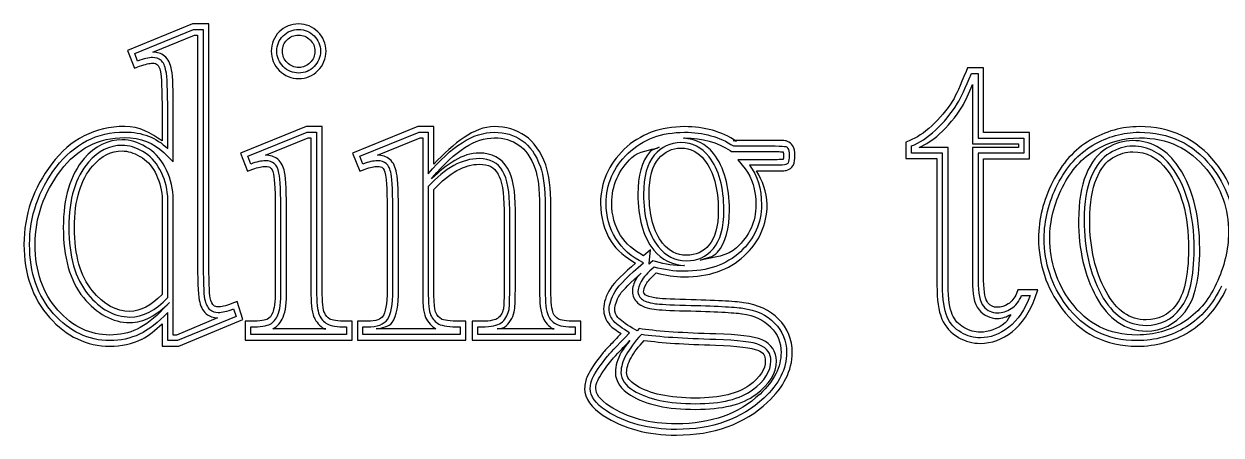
# Model space of a CAD drawing. Extents: x 35 to 204, y 106 to 197.
# Drawn here: x 73.64 to 103.4, y 105.57 to 115.8 of the extents above; entities that cross this region are included whole.
import ezdxf

# ---------------------------------------------------------------- set-up
doc = ezdxf.new("R2010")
doc.units = 0
doc.layers.add('Plast_1', color=7, linetype='CONTINUOUS')

msp = doc.modelspace()

# ---------------------------------------------------------------- linework, layer by layer
at = {"layer": 'Plast_1', "color": 7}
for points in [[(77.832031, 115.80469), (76.222656, 115.14648), (76.388672, 114.70117), (76.519531, 114.74997)], [(78.238328, 110.01169), (78.238328, 115.80466), (77.832031, 115.80469)], [(76.470512, 114.8811), (76.401092, 115.06799), (77.858883, 115.66606), (78.099178, 115.66606), (78.099178, 110.01111)], [(76.849664, 115.10159), (77.886721, 115.52734)], [(77.886721, 115.52734), (77.958991, 115.52734), (77.958991, 110.01172)], [(80.753906, 115.4082), (80.755906, 115.4062), (80.757906, 115.4062)], [(77.039064, 114.60939), (77.039064, 114.60739), (77.039064, 114.60539)], [(80.755953, 114.84175), (80.755953, 114.83975), (80.753953, 114.83975)], [(97.101562, 114.71094), (97.064452, 114.62304)], [(97.5, 109.41797), (97.5, 112.45117), (98.642578, 112.45117), (98.642578, 113.10352), (97.5, 113.10352), (97.5, 114.71094), (97.359375, 114.71094), (97.101562, 114.71094)], [(97.194639, 114.57136), (97.360176, 114.57136)], [(97.360176, 114.57136), (97.360176, 112.96406), (98.502913, 112.96406), (98.502913, 112.59026), (97.360176, 112.59026), (97.360176, 109.41837)], [(97.220703, 114.29492), (97.220703, 112.82422), (98.363281, 112.82422), (98.363281, 112.73052), (97.220703, 112.73052), (97.220703, 109.41802)], [(96.970749, 113.75586), (96.972749, 113.75586), (96.972749, 113.75786)], [(77.078124, 113.60539), (77.078124, 112.89445)], [(77.121147, 112.60159), (77.357475, 112.37112), (77.357475, 113.6055)], [(77.218098, 112.7024), (77.218098, 113.60484)], [(80.65625, 113.24805), (79.029297, 112.58789), (79.205078, 112.13867), (79.333984, 112.18747)], [(79.284639, 112.31785), (79.209879, 112.51008), (80.683689, 113.10815), (80.918644, 113.10823)], [(81.058691, 109.1774), (81.058691, 113.24772), (80.918066, 113.24772), (80.65625, 113.24805)], [(80.918644, 113.10823), (80.918644, 109.17807)], [(83.439453, 113.24805), (81.808594, 112.58594), (81.996094, 112.13867), (82.123047, 112.18747)], [(82.072059, 112.31789), (81.991959, 112.51012), (83.465769, 113.10819), (83.695385, 113.10819), (83.695388, 112.07229)], [(83.834034, 112.31418), (83.834034, 113.24778), (83.439453, 113.24805)], [(90.066546, 113.24841), (90.066406, 113.24805)], [(79.648539, 112.53692), (80.71094, 112.96875)], [(80.71094, 112.96875), (80.7793, 112.96875), (80.7793, 109.17773)], [(82.429676, 112.53711), (83.492183, 112.96875)], [(83.492183, 112.96875), (83.556633, 112.96875), (83.556633, 111.81055), (83.556633, 111.68555), (83.556633, 109.17773)], [(85.33402, 112.96859), (85.33398, 112.96875)], [(85.943355, 112.79102), (85.945355, 112.79102)], [(90.06641, 112.96887), (90.066406, 112.96875)], [(92.314588, 112.90657), (91.277479, 112.90657), (91.355609, 112.88317)], [(95.652343, 112.89647), (95.564453, 112.86137), (95.564453, 112.45121), (96.339844, 112.45121), (96.339844, 109.30082)], [(76.527346, 112.50781), (76.529346, 112.50581), (76.531346, 112.50581)], [(91.201172, 112.65039), (91.236332, 112.62699), (92.314457, 112.62699)], [(91.278037, 112.76648), (92.313976, 112.76648)], [(96.479093, 109.30089), (96.479093, 112.59026), (95.704809, 112.59026), (95.704809, 112.76648)], [(96.619187, 109.30078), (96.619187, 112.73047), (95.898483, 112.73047)], [(79.775391, 112.22257), (79.777391, 112.22057), (79.779391, 112.21857)], [(82.556641, 112.22257), (82.558641, 112.22257), (82.560641, 112.22057)], [(92.314457, 112.42567), (91.392582, 112.42567), (91.568363, 112.20106)], [(92.313976, 112.28597), (91.678529, 112.28597)], [(92.759808, 112.27341), (92.761808, 112.27741), (92.763808, 112.28341)], [(100.70317, 112.47062), (100.70517, 112.47062)], [(80.121196, 112.12086), (80.121196, 112.12286)], [(82.634861, 112.04089), (82.634861, 112.03889), (82.634861, 112.03689)], [(83.77738, 111.95106), (83.80277, 111.98226)], [(85.421967, 112.07798), (85.421967, 112.07598)], [(91.857417, 112.14631), (92.314448, 112.14631)], [(92.630854, 112.17181), (92.632854, 112.17381)], [(102.05859, 112.16598), (102.06059, 112.16398)], [(83.695389, 111.7572), (83.695389, 109.17803)], [(83.834076, 109.17758), (83.834076, 111.68344)], [(77.078221, 111.50972), (77.078221, 109.07222)], [(77.218098, 108.99652), (77.218098, 111.51694)], [(78.457089, 108.48815), (77.435605, 108.06237), (77.357475, 108.06237), (77.357475, 108.94128), (77.357475, 108.97058), (77.357475, 108.99598), (77.357475, 111.52333), (77.357475, 111.52933)], [(79.892671, 111.06232), (79.892671, 109.17755)], [(80.032225, 109.17801), (80.032225, 111.06299)], [(80.171976, 109.1775), (80.171976, 111.06227)], [(82.675881, 110.99392), (82.675881, 109.17751)], [(82.814305, 109.17805), (82.814305, 110.99362)], [(82.953112, 109.17773), (82.953112, 110.99414)], [(85.58017, 111.1795), (85.58017, 109.17754)], [(85.719208, 109.17803), (85.719208, 111.18049)], [(85.859411, 109.17762), (85.859411, 111.17958)], [(86.46098, 111.26563), (86.46098, 109.17773)], [(86.600289, 111.26597), (86.600289, 109.17807)], [(86.740284, 109.17746), (86.740284, 111.26536)], [(89.183588, 109.82413), (89.185588, 109.84173), (89.218788, 110.18157), (89.04496, 110.03704)], [(89.345698, 109.88853), (89.273428, 109.91003), (89.216788, 109.86123)], [(88.222656, 109.21875), (88.220656, 109.21675)], [(88.865234, 109.46483), (88.865234, 109.46283), (88.863234, 109.46283)], [(89.10937, 109.32985), (89.10937, 109.33185)], [(78.000011, 108.93164), (78.000011, 108.92964), (78.000011, 108.92764)], [(88.45898, 109.07224), (88.46098, 109.07424)], [(90.09184, 108.9432), (90.08984, 108.9432)], [(98.783249, 108.99805), (98.849659, 109.18359), (98.351612, 109.18359), (98.316452, 109.09959)], [(98.444174, 109.04457), (98.65243, 109.04457)], [(77.078171, 108.33976), (77.078171, 107.78312), (77.492233, 107.78312), (79.087937, 108.44719), (78.945358, 108.8964), (78.80864, 108.8437)], [(77.261772, 108.87112), (77.11724, 108.71878)], [(78.857443, 108.7135), (78.916183, 108.5266), (77.463732, 107.9232), (77.218097, 107.9232), (77.218098, 108.62272)], [(79.830171, 108.62287), (79.830171, 108.62087), (79.830171, 108.61887)], [(83.879006, 108.6248), (83.879006, 108.6268)], [(85.56255, 108.7127), (85.56255, 108.7107)], [(88.894487, 108.86517), (88.896487, 108.86317)], [(97.384766, 108.6895), (97.386766, 108.6895), (97.386766, 108.6875)], [(97.601608, 108.8652), (97.601608, 108.8672)], [(99.667969, 108.88672), (99.665969, 108.88672)], [(78.173839, 108.59171), (78.175839, 108.58971)], [(79.285249, 108.40401), (79.144624, 108.40401), (79.144624, 107.9333), (81.800874, 107.9333), (81.800874, 108.40401), (81.660249, 108.40401)], [(80.85352, 108.50977), (80.85552, 108.50777), (80.85552, 108.50577)], [(82.179787, 108.40408), (81.931741, 108.40408), (81.931741, 107.93337), (84.630959, 107.93337), (84.630959, 108.40408), (84.490334, 108.40408)], [(85.0313, 108.40402), (84.789112, 108.40402), (84.789112, 107.93331), (87.488331, 107.93331), (87.488331, 108.40402), (87.347706, 108.40402)], [(86.802784, 108.6032), (86.802784, 108.6052)], [(88.197219, 108.32026), (88.199219, 108.31626), (88.201219, 108.31426)], [(91.49219, 108.59162), (91.49419, 108.59162)], [(96.462891, 108.46098), (96.462891, 108.45898)], [(81.660891, 108.26491), (81.660891, 108.07267), (79.284638, 108.07267), (79.284638, 108.26491)], [(81.146586, 108.21266), (79.834086, 108.21266)], [(81.109426, 108.21866), (81.111426, 108.21866)], [(84.491035, 108.26493), (84.491035, 108.07269), (82.07206, 108.07269), (82.07206, 108.26493), (82.178858, 108.26493)], [(83.886706, 108.21289), (82.398424, 108.21289)], [(87.347875, 108.26491), (87.347875, 108.07267), (84.928904, 108.07267), (84.928904, 108.26491), (85.030362, 108.26491)], [(86.828218, 108.21275), (85.40625, 108.21275)], [(86.791058, 108.21875), (86.793058, 108.21875)], [(89.011766, 108.21075), (88.939496, 108.22075), (88.890666, 108.16805), (88.888666, 108.16405), (88.769525, 108.23435)], [(92.203174, 108.26349), (92.205174, 108.26349), (92.205174, 108.26149)], [(98.20903, 108.14253), (98.20903, 108.14453)], [(76.578124, 107.95695), (76.580124, 107.95695)], [(91.996188, 107.93926), (91.994188, 107.93926)], [(96.867187, 108.00586), (96.869187, 108.00586), (96.869187, 108.00386)], [(88.263766, 107.45094), (88.263766, 107.45294)]]:
    msp.add_lwpolyline(points, dxfattribs=at)
for points in [[(80.474609, 115.80469)], [(80.474656, 115.52725)], [(80.475433, 115.66604)], [(97.220796, 114.29497)], [(101.37043, 113.10823)], [(101.37109, 113.24805)], [(89.975103, 112.85192)], [(101.20508, 112.90035)], [(101.371043, 112.96875)], [(76.086033, 112.64253)], [(89.431679, 112.73431)], [(89.974609, 112.71288)], [(101.2049, 112.76114)], [(101.20517, 112.62101)], [(89.045964, 109.85626)], [(88.984418, 109.59963)], [(77.218098, 108.99652)], [(88.992563, 108.07271)], [(89.058595, 107.92772)]]:
    msp.add_lwpolyline(points, close=True, dxfattribs=at)
for points in [[(80.474609, 115.80469), (80.28909, 115.80469), (80.11669, 115.73389), (79.986328, 115.60352)], [(80.951172, 115.60547), (80.824885, 115.73439), (80.655812, 115.80469), (80.474609, 115.80469)], [(79.986328, 115.60352), (79.859278, 115.47647), (79.791016, 115.30858), (79.791016, 115.12695)], [(79.930763, 115.12671), (79.930763, 115.27623), (79.982382, 115.402607), (80.08562, 115.50584)], [(80.08562, 115.50584), (80.192418, 115.61264), (80.322356, 115.66604), (80.475433, 115.66604)], [(80.183641, 115.40616), (80.266871, 115.48936), (80.354022, 115.52725), (80.474656, 115.52725)], [(80.474609, 115.52734), (80.590911, 115.52734), (80.674058, 115.49084), (80.753906, 115.4082)], [(80.475433, 115.66604), (80.62495, 115.66604), (80.751327, 115.61264), (80.854565, 115.50584)], [(80.854565, 115.50584), (80.961363, 115.402607), (81.014762, 115.27623), (81.014762, 115.12671)], [(81.154297, 115.12695), (81.154297, 115.30969), (81.082167, 115.47884), (80.951172, 115.60547)], [(80.070359, 115.12686), (80.070359, 115.24428), (80.104219, 115.32674), (80.183641, 115.40616)], [(80.757906, 115.4062), (80.840506, 115.3264), (80.875094, 115.24321), (80.875094, 115.1269)], [(76.838965, 114.9665), (76.746406, 114.9665), (76.623589, 114.938033), (76.470512, 114.8811)], [(77.05256, 114.8971), (76.9956, 114.943367), (76.924402, 114.9665), (76.838965, 114.9665)], [(77.14068, 115.00589), (77.05999, 115.07139), (76.956393, 115.09949), (76.849664, 115.10159)], [(77.175378, 114.63544), (77.150458, 114.7636), (77.109519, 114.85082), (77.05256, 114.8971)], [(77.312555, 114.66214), (77.284435, 114.80676), (77.238825, 114.92615), (77.14068, 115.00589)], [(79.791016, 115.12695), (79.791016, 114.94422), (79.862376, 114.77435), (79.992187, 114.64453)], [(80.09096, 114.74224), (79.984162, 114.84904), (79.930763, 114.977197), (79.930763, 115.12671)], [(80.1895, 114.84171), (80.10572, 114.92551), (80.070359, 115.01057), (80.070359, 115.12686)], [(80.875094, 115.1269), (80.875094, 115.01061), (80.839734, 114.92553), (80.755953, 114.84175)], [(81.014762, 115.12671), (81.014762, 114.977197), (80.961363, 114.84904), (80.854565, 114.74224)], [(80.953125, 114.64453), (81.082938, 114.77435), (81.154297, 114.94422), (81.154297, 115.12695)], [(76.519531, 114.74997), (76.663998, 114.80367), (76.775888, 114.82617), (76.839844, 114.82617)], [(76.839844, 114.82617), (76.900094, 114.82617), (76.934374, 114.81377), (76.964844, 114.78907)], [(76.964844, 114.78907), (76.980624, 114.77627), (77.017344, 114.72107), (77.039064, 114.60939)], [(77.039064, 114.60539), (77.058224, 114.51919), (77.078124, 114.16193), (77.078124, 113.60539)], [(77.218098, 113.60484), (77.218098, 114.163753), (77.203858, 114.507287), (77.175378, 114.63544)], [(77.357475, 113.6055), (77.357475, 114.16472), (77.349975, 114.49152), (77.312555, 114.66214)], [(79.992187, 114.64453), (80.122002, 114.51471), (80.291877, 114.44336), (80.474609, 114.44336)], [(80.475433, 114.58204), (80.325916, 114.58204), (80.197758, 114.63544), (80.09096, 114.74224)], [(80.474656, 114.72061), (80.358354, 114.72061), (80.273282, 114.75791), (80.1895, 114.84171)], [(80.474609, 114.44336), (80.656709, 114.44336), (80.826637, 114.51436), (80.953125, 114.64453)], [(80.753953, 114.83975), (80.674103, 114.75715), (80.590958, 114.72061), (80.474656, 114.72061)], [(80.854565, 114.74224), (80.751327, 114.63544), (80.62495, 114.58204), (80.475433, 114.58204)], [(97.064452, 114.62304), (96.919621, 114.26626), (96.806915, 114.02023), (96.734374, 113.90038)], [(96.852886, 113.82912), (96.934764, 113.964393), (97.048682, 114.211807), (97.194639, 114.57136)], [(96.972749, 113.75786), (97.037069, 113.86414), (97.130382, 114.08566), (97.220796, 114.29497)], [(96.734374, 113.90038), (96.580785, 113.65489), (96.404706, 113.44466), (96.208983, 113.26562)], [(96.302877, 113.16163), (96.509353, 113.35031), (96.692689, 113.572807), (96.852886, 113.82912)], [(96.39653, 113.05859), (96.612965, 113.25637), (96.80443, 113.48975), (96.970749, 113.75586)], [(76.15039, 113.25383), (75.417096, 113.25383), (74.798583, 112.93407), (74.335936, 112.32219)], [(74.446694, 112.23783), (74.888125, 112.821657), (75.455933, 113.11357), (76.15012, 113.11357)], [(76.15012, 113.11357), (76.580871, 113.11357), (76.936864, 112.976513), (77.218098, 112.7024)], [(77.078124, 112.89445), (76.805263, 113.08437), (76.516712, 113.25383), (76.15039, 113.25383)], [(83.695388, 112.07229), (84.268536, 112.762917), (84.814985, 113.10823), (85.334735, 113.10823)], [(85.334034, 113.24778), (84.834353, 113.24778), (84.336215, 112.84135), (83.834034, 112.31418)], [(86.101612, 113.01926), (85.884819, 113.17131), (85.62391, 113.24778), (85.334034, 113.24778)], [(85.334735, 113.10823), (85.60173, 113.10823), (85.831345, 113.040593), (86.023581, 112.90532)], [(90.066406, 113.24805), (89.468338, 113.24805), (88.957258, 113.05928), (88.564453, 112.68555)], [(88.66149, 112.58492), (89.028163, 112.933793), (89.496293, 113.10823), (90.065881, 113.10823)], [(90.065881, 113.10823), (90.532232, 113.10823), (90.936284, 112.994313), (91.278037, 112.76648)], [(91.355609, 112.88317), (90.989488, 113.12725), (90.555614, 113.24841), (90.066546, 113.24841)], [(96.208983, 113.26562), (96.015335, 113.08896), (95.82838, 112.96689), (95.652343, 112.89647)], [(95.704809, 112.76648), (95.900605, 112.8448), (96.099961, 112.976517), (96.302877, 113.16163)], [(101.37109, 113.24805), (100.94079, 113.24805), (100.52917, 113.13331), (100.14648, 112.9082)], [(100.21702, 112.78784), (100.580133, 113.001433), (100.964603, 113.10823), (101.37043, 113.10823)], [(101.37043, 113.10823), (102.110897, 113.10823), (102.705407, 112.826997), (103.15396, 112.26453)], [(103.26367, 112.35156), (102.79179, 112.94328), (102.14688, 113.24805), (101.37109, 113.24805)], [(74.558647, 112.15433), (74.97886, 112.71009), (75.495365, 112.97464), (76.150444, 112.97464)], [(76.08599, 112.92191), (75.730973, 112.92191), (75.407594, 112.75652), (75.142631, 112.45316)], [(76.086041, 112.7825), (75.772767, 112.7825), (75.493313, 112.641883), (75.247678, 112.36065)], [(76.668022, 112.74808), (76.477318, 112.86061), (76.281397, 112.92191), (76.08599, 112.92191)], [(76.59867, 112.62764), (76.424234, 112.73088), (76.253358, 112.7825), (76.086041, 112.7825)], [(76.150444, 112.97464), (76.551604, 112.97464), (76.865406, 112.85086), (77.121147, 112.60159)], [(83.80277, 111.98226), (84.362684, 112.65694), (84.876059, 112.96859), (85.33402, 112.96859)], [(85.33398, 112.96875), (85.577415, 112.96875), (85.775977, 112.90885), (85.943355, 112.79102)], [(85.945355, 112.79102), (86.106618, 112.68052), (86.244351, 112.48746), (86.351605, 112.19922)], [(86.023581, 112.90532), (86.215817, 112.7736), (86.368894, 112.554663), (86.482812, 112.24851)], [(86.613331, 112.29661), (86.49275, 112.62067), (86.324821, 112.86632), (86.101612, 113.01926)], [(89.975103, 112.85192), (89.711668, 112.85192), (89.490953, 112.7469), (89.312956, 112.53686)], [(90.674629, 112.49948), (90.493073, 112.73444), (90.259898, 112.85192), (89.975103, 112.85192)], [(90.04102, 112.95887), (90.05148, 112.959), (90.05586, 112.96887), (90.06641, 112.96887)], [(90.78516, 112.58387), (90.598644, 112.82525), (90.331548, 112.93743), (90.04102, 112.95887)], [(90.066406, 112.96875), (90.510039, 112.96875), (90.883786, 112.86198), (91.201172, 112.65039)], [(92.504041, 112.90257), (92.454771, 112.90557), (92.392747, 112.90657), (92.314588, 112.90657)], [(92.623182, 112.88107), (92.575592, 112.89877), (92.548262, 112.89987), (92.504041, 112.90257)], [(92.752088, 112.7756), (92.724188, 112.8245), (92.673858, 112.865), (92.623182, 112.88107)], [(95.898483, 112.73047), (96.065145, 112.81657), (96.231549, 112.90809), (96.39653, 113.05859)], [(100.14648, 112.9082), (99.757184, 112.68302), (99.444861, 112.33132), (99.210937, 111.86719)], [(99.335936, 111.8053), (99.560211, 112.250293), (99.853906, 112.577807), (100.21702, 112.78784)], [(100.287063, 112.66797), (100.630603, 112.87005), (100.989693, 112.96875), (101.371043, 112.96875)], [(101.20508, 112.90035), (100.98832, 112.90035), (100.77195, 112.83505), (100.5625, 112.7109)], [(102.2832, 112.33199), (102.00997, 112.70144), (101.63725, 112.90035), (101.20508, 112.90035)], [(101.37109, 112.96875), (102.07624, 112.96875), (102.6197, 112.71095), (103.04492, 112.17773)], [(75.353612, 112.26948), (75.579917, 112.52858), (75.814504, 112.64253), (76.086033, 112.64253)], [(76.085939, 112.64258), (76.224564, 112.64258), (76.369734, 112.60108), (76.527346, 112.50781)], [(76.531346, 112.50581), (76.685126, 112.41971), (76.806305, 112.29269), (76.90244, 112.11323)], [(77.025862, 112.17909), (76.919064, 112.37845), (76.776667, 112.527967), (76.59867, 112.62764)], [(77.14849, 112.24417), (77.031493, 112.46257), (76.869122, 112.63483), (76.668022, 112.74808)], [(79.95518, 112.43536), (79.87203, 112.50566), (79.762811, 112.53692), (79.648539, 112.53692)], [(82.73827, 112.43359), (82.65489, 112.50509), (82.544822, 112.53711), (82.429676, 112.53711)], [(84.960973, 112.59169), (84.550736, 112.59169), (84.159423, 112.31402), (83.77738, 111.95106)], [(85.664098, 112.21473), (85.526801, 112.4593), (85.269511, 112.59169), (84.960973, 112.59169)], [(88.564453, 112.68555), (88.178093, 112.31434), (87.976563, 111.85496), (87.976562, 111.33594)], [(88.116821, 111.33539), (88.116821, 111.819537), (88.298377, 112.236047), (88.66149, 112.58492)], [(88.255897, 111.33587), (88.255897, 111.78514), (88.417986, 112.15777), (88.75785, 112.48431)], [(88.75785, 112.48431), (88.933252, 112.65119), (89.20673, 112.65367), (89.431679, 112.73431)], [(89.207031, 112.62695), (88.998373, 112.38074), (88.90625, 112.02368), (88.90625, 111.57031)], [(89.312956, 112.53686), (89.13496, 112.326827), (89.045962, 112.004653), (89.045962, 111.57034)], [(89.431641, 112.73438), (89.362281, 112.68428), (89.265594, 112.69608), (89.207031, 112.62695)], [(89.419922, 112.44726), (89.575973, 112.6314), (89.74825, 112.71288), (89.974609, 112.71288)], [(89.974609, 112.71288), (90.221041, 112.71288), (90.404476, 112.62108), (90.564453, 112.41405)], [(91.043082, 111.16985), (91.043082, 111.735877), (90.920264, 112.179087), (90.674629, 112.49948)], [(91.181645, 111.16981), (91.181645, 111.75602), (91.05493, 112.232), (90.78516, 112.58387)], [(92.313976, 112.76648), (92.467053, 112.76648), (92.556052, 112.761147), (92.580971, 112.75048)], [(92.314457, 112.62699), (92.389377, 112.62699), (92.4466, 112.62499), (92.486332, 112.62299)], [(92.486332, 112.62299), (92.518122, 112.62099), (92.525492, 112.61899), (92.517582, 112.62299)], [(92.517582, 112.62299), (92.513082, 112.62799), (92.527382, 112.60099), (92.527382, 112.53709)], [(92.527382, 112.53709), (92.527382, 112.46849), (92.519282, 112.44059), (92.517582, 112.42967)], [(92.580971, 112.75048), (92.605891, 112.743347), (92.623691, 112.729113), (92.634371, 112.70778)], [(92.634371, 112.70778), (92.655731, 112.675713), (92.666411, 112.618753), (92.666411, 112.5369)], [(92.666411, 112.5369), (92.666411, 112.444347), (92.657511, 112.38027), (92.639711, 112.34467)], [(92.806778, 112.53732), (92.806778, 112.62762), (92.798278, 112.70105), (92.752088, 112.7756)], [(92.763808, 112.28341), (92.803238, 112.36231), (92.806778, 112.43582), (92.806778, 112.53732)], [(99.46089, 111.74219), (99.675517, 112.16804), (99.950135, 112.47308), (100.287063, 112.66797)], [(100.5625, 112.7109), (100.34014, 112.58084), (100.17014, 112.35636), (100.04492, 112.0566)], [(100.63353, 112.59026), (100.444857, 112.479907), (100.29178, 112.28411), (100.1743, 112.00287)], [(101.2049, 112.76114), (101.01622, 112.76114), (100.825763, 112.70418), (100.63353, 112.59026)], [(100.70517, 112.47062), (100.88018, 112.57434), (101.04456, 112.62101), (101.20517, 112.62101)], [(102.17142, 112.24851), (101.918667, 112.590263), (101.596493, 112.76114), (101.2049, 112.76114)], [(101.20508, 112.62105), (101.55609, 112.62105), (101.82632, 112.48004), (102.05859, 112.16598)], [(74.335936, 112.32219), (73.878109, 111.72037), (73.64453, 111.0469), (73.64453, 110.31633)], [(73.784547, 110.31547), (73.784547, 111.016777), (74.005263, 111.657563), (74.446694, 112.23783)], [(75.142631, 112.45316), (74.789495, 112.04957), (74.6231, 111.47145), (74.6231, 110.73831)], [(75.247678, 112.36065), (74.923724, 111.990417), (74.761747, 111.449307), (74.761747, 110.73732)], [(74.900487, 110.73823), (74.900487, 111.42906), (75.05884, 111.9326), (75.353612, 112.26948)], [(77.357475, 111.52933), (77.334625, 111.78834), (77.264555, 112.02751), (77.14849, 112.24417)], [(79.647752, 112.39795), (79.548074, 112.39795), (79.427036, 112.37125), (79.284639, 112.31785)], [(79.333984, 112.18747), (79.466361, 112.23707), (79.573671, 112.25777), (79.648437, 112.25777)], [(79.866688, 112.32855), (79.813288, 112.374817), (79.740309, 112.39795), (79.647752, 112.39795)], [(79.648437, 112.25777), (79.717747, 112.25777), (79.752137, 112.24277), (79.775391, 112.22257)], [(79.779391, 112.21857), (79.793821, 112.20707), (79.826501, 112.16147), (79.847751, 112.06427)], [(79.984165, 112.09359), (79.959245, 112.20751), (79.920086, 112.28583), (79.866688, 112.32855)], [(80.121196, 112.12286), (80.092826, 112.25257), (80.046176, 112.36149), (79.95518, 112.43536)], [(82.429832, 112.39799), (82.330154, 112.39799), (82.210896, 112.37129), (82.072059, 112.31789)], [(82.123047, 112.18747), (82.251444, 112.23687), (82.354921, 112.25777), (82.429687, 112.25777)], [(82.429687, 112.25777), (82.498997, 112.25777), (82.533387, 112.24277), (82.556641, 112.22257)], [(82.648768, 112.32859), (82.595368, 112.374857), (82.522389, 112.39799), (82.429832, 112.39799)], [(82.560641, 112.22057), (82.576411, 112.20777), (82.613141, 112.15257), (82.634861, 112.04089)], [(82.771585, 112.06693), (82.746665, 112.19509), (82.705726, 112.28231), (82.648768, 112.32859)], [(82.908192, 112.09375), (82.880392, 112.23673), (82.834122, 112.35388), (82.73827, 112.43359)], [(84.960943, 112.45139), (84.537312, 112.45139), (84.11546, 112.219993), (83.695389, 111.7572)], [(83.834076, 111.68344), (84.225114, 112.10131), (84.599464, 112.31235), (84.961029, 112.31235)], [(85.542991, 112.14701), (85.429074, 112.34993), (85.235058, 112.45139), (84.960943, 112.45139)], [(84.961029, 112.31235), (85.200721, 112.31235), (85.33143, 112.23925), (85.421967, 112.07798)], [(85.859411, 111.17958), (85.859411, 111.63519), (85.803501, 111.97639), (85.664098, 112.21473)], [(86.351605, 112.19922), (86.418985, 112.01462), (86.46098, 111.69792), (86.46098, 111.26563)], [(86.482812, 112.24851), (86.56113, 112.034917), (86.600289, 111.707403), (86.600289, 111.26597)], [(86.740284, 111.26536), (86.740284, 111.71504), (86.702344, 112.05385), (86.613331, 112.29661)], [(89.185547, 111.5703), (89.185547, 111.98556), (89.272587, 112.2734), (89.419922, 112.44726)], [(90.564453, 112.41405), (90.785954, 112.12514), (90.904297, 111.71576), (90.904297, 111.16991)], [(91.568363, 112.20106), (91.746198, 111.97242), (91.837895, 111.67809), (91.837895, 111.30262)], [(91.678529, 112.28597), (91.877885, 112.029657), (91.977563, 111.702143), (91.977563, 111.30343)], [(92.580971, 112.30197), (92.556051, 112.291303), (92.467053, 112.28597), (92.313976, 112.28597)], [(92.486332, 112.42967), (92.446602, 112.42767), (92.389372, 112.42567), (92.314457, 112.42567)], [(92.517582, 112.42967), (92.525482, 112.43367), (92.518118, 112.43167), (92.486332, 112.42967)], [(92.639711, 112.34467), (92.629031, 112.32687), (92.609451, 112.312637), (92.580971, 112.30197)], [(92.632854, 112.17381), (92.679144, 112.19151), (92.727854, 112.22011), (92.759808, 112.27341)], [(100.30277, 111.94914), (100.41252, 112.21186), (100.54818, 112.37997), (100.70317, 112.47062)], [(102.73211, 110.19799), (102.73211, 111.06661), (102.545213, 111.750117), (102.17142, 112.24851)], [(102.87109, 110.19723), (102.87109, 111.08586), (102.68034, 111.80248), (102.2832, 112.33199)], [(103.15396, 112.26453), (103.534873, 111.783937), (103.72533, 111.232147), (103.72533, 110.60916)], [(103.86523, 110.60938), (103.86523, 111.26079), (103.66281, 111.84797), (103.26367, 112.35156)], [(73.923881, 110.31644), (73.923881, 110.98847), (74.133612, 111.59561), (74.558647, 112.15433)], [(76.90244, 112.11323), (76.99902, 111.93295), (77.057798, 111.73221), (77.078221, 111.50972)], [(77.218098, 111.51694), (77.196738, 111.75902), (77.132659, 111.979737), (77.025862, 112.17909)], [(79.847751, 112.06427), (79.873521, 111.93731), (79.892671, 111.58892), (79.892671, 111.06232)], [(80.032225, 111.06299), (80.032225, 111.593423), (80.016205, 111.936957), (79.984165, 112.09359)], [(80.171976, 111.06227), (80.171976, 111.59551), (80.159426, 111.93394), (80.121196, 112.12086)], [(82.634861, 112.03689), (82.653551, 111.95279), (82.675881, 111.57905), (82.675881, 110.99392)], [(82.814305, 110.99362), (82.814305, 111.581007), (82.800065, 111.938777), (82.771585, 112.06693)], [(82.953112, 110.99414), (82.953112, 111.5817), (82.946112, 111.92095), (82.908192, 112.09375)], [(85.421967, 112.07598), (85.516397, 111.91574), (85.58017, 111.61221), (85.58017, 111.1795)], [(85.719208, 111.18049), (85.719208, 111.625483), (85.660469, 111.947657), (85.542991, 112.14701)], [(92.117182, 111.30256), (92.117182, 111.63588), (91.994481, 111.89666), (91.857417, 112.14631)], [(92.314448, 112.14631), (92.392608, 112.14631), (92.454635, 112.14727), (92.503901, 112.15031)], [(92.503901, 112.15031), (92.550931, 112.15331), (92.576711, 112.14992), (92.630854, 112.17181)], [(100.04492, 112.0566), (99.917438, 111.75141), (99.859375, 111.37173), (99.859375, 110.91793)], [(100.1743, 112.00287), (100.056821, 111.721637), (99.998082, 111.360307), (99.998082, 110.91888)], [(100.13676, 110.91789), (100.13676, 111.34694), (100.19526, 111.69186), (100.30277, 111.94914)], [(102.06059, 112.16398), (102.41104, 111.69671), (102.59184, 111.04579), (102.59184, 110.19719)], [(103.04492, 112.17773), (103.40761, 111.72014), (103.58594, 111.20393), (103.58594, 110.60938)], [(99.210937, 111.86719), (98.98177, 111.40885), (98.865234, 110.94213), (98.865234, 110.4707)], [(99.004862, 110.47033), (99.004862, 110.918877), (99.11522, 111.363867), (99.335936, 111.8053)], [(99.144484, 110.4707), (99.144484, 110.89637), (99.248627, 111.31766), (99.46089, 111.74219)], [(87.976562, 111.33594), (87.976562, 110.99559), (88.065182, 110.67722), (88.238281, 110.39258)], [(88.357116, 110.46499), (88.196919, 110.728423), (88.116821, 111.018557), (88.116821, 111.33539)], [(88.4766, 110.53899), (88.329977, 110.78075), (88.255897, 111.04321), (88.255897, 111.33587)], [(88.90625, 111.57031), (88.90625, 110.98783), (89.03152, 110.51778), (89.298828, 110.17578)], [(89.045962, 111.57034), (89.045962, 111.007873), (89.167, 110.571783), (89.409075, 110.26207)], [(89.519531, 110.34765), (89.302689, 110.62508), (89.185547, 111.02785), (89.185547, 111.5703)], [(91.837895, 111.30262), (91.837895, 110.88255), (91.684353, 110.53798), (91.359379, 110.23622)], [(91.977563, 111.30343), (91.977563, 110.847757), (91.803126, 110.457943), (91.454253, 110.13399)], [(91.548823, 110.03108), (91.921595, 110.37723), (92.117182, 110.81129), (92.117182, 111.30256)], [(90.904297, 111.16991), (90.904297, 110.75428), (90.818147, 110.47028), (90.675781, 110.30468)], [(90.781427, 110.21401), (90.955864, 110.416923), (91.043082, 110.735537), (91.043082, 111.16985)], [(90.886723, 110.12294), (91.093233, 110.36316), (91.181645, 110.71682), (91.181645, 111.16981)], [(74.6231, 110.73831), (74.6231, 109.99895), (74.782923, 109.41166), (75.1231, 108.99417)], [(74.761747, 110.73732), (74.761747, 110.018213), (74.918384, 109.466423), (75.231658, 109.08195)], [(75.33994, 109.16987), (75.053569, 109.52133), (74.900487, 110.03938), (74.900487, 110.73823)], [(99.859375, 110.91793), (99.859375, 110.18758), (100.00275, 109.54958), (100.29688, 109.00973)], [(99.998082, 110.91888), (99.998082, 110.206893), (100.138698, 109.592803), (100.41993, 109.07661)], [(100.54301, 109.14445), (100.27522, 109.63667), (100.13676, 110.225), (100.13676, 110.91789)], [(89.045962, 109.85624), (88.746928, 110.002193), (88.517313, 110.20511), (88.357116, 110.46499)], [(89.04496, 110.03704), (88.806595, 110.16813), (88.608164, 110.32556), (88.4766, 110.53899)], [(98.865234, 110.4707), (98.865234, 109.82715), (99.060205, 109.23777), (99.443359, 108.7207)], [(99.554871, 108.80428), (99.188198, 109.299107), (99.004862, 109.854457), (99.004862, 110.47033)], [(99.665969, 108.88672), (99.315779, 109.3593), (99.144484, 109.88252), (99.144484, 110.4707)], [(103.58594, 110.60938), (103.58594, 110.19381), (103.48585, 109.77066), (103.2832, 109.33789)], [(73.64453, 110.31633), (73.64453, 109.58858), (73.856601, 108.9735), (74.279296, 108.49797)], [(74.382615, 108.59068), (73.983903, 109.039233), (73.784547, 109.614163), (73.784547, 110.31547)], [(74.486381, 108.68362), (74.111653, 109.10519), (73.923881, 109.64157), (73.923881, 110.31644)], [(88.238281, 110.39258), (88.380767, 110.16143), (88.60699, 109.99858), (88.847656, 109.85156)], [(89.298828, 110.17578), (89.493568, 109.92861), (89.766161, 109.80845), (90.066406, 109.79297)], [(89.409075, 110.26207), (89.594191, 110.027117), (89.829146, 109.90964), (90.11394, 109.90964)], [(90.113281, 110.04882), (89.86685, 110.04882), (89.683125, 110.14002), (89.519531, 110.34765)], [(91.454253, 110.13399), (91.10538, 109.810037), (90.63725, 109.64806), (90.049862, 109.64806)], [(90.675781, 110.30468), (90.524586, 110.1288), (90.348961, 110.04882), (90.113281, 110.04882)], [(90.11394, 109.90964), (90.384495, 109.90964), (90.60699, 110.011097), (90.781427, 110.21401)], [(91.359379, 110.23622), (91.13848, 110.0311), (90.788815, 109.99007), (90.457035, 109.92567)], [(90.457035, 109.92567), (90.605356, 109.98467), (90.776818, 109.99507), (90.886723, 110.12294)], [(102.59184, 110.19719), (102.59184, 109.51802), (102.47539, 109.05784), (102.2852, 108.81633)], [(102.39569, 108.72952), (102.61997, 109.014313), (102.73211, 109.503803), (102.73211, 110.19799)], [(102.50586, 108.64254), (102.76422, 108.97061), (102.87109, 109.48802), (102.87109, 110.19723)], [(77.958991, 110.01172), (77.958991, 109.43655), (77.967691, 109.09804), (78.000011, 108.93164)], [(78.099178, 110.01111), (78.099178, 109.437963), (78.111638, 109.087313), (78.136558, 108.95916)], [(78.273488, 108.9902), (78.256078, 109.0818), (78.238328, 109.44274), (78.238328, 110.01169)], [(88.847656, 109.85156), (88.564684, 109.60588), (88.326468, 109.387), (88.222656, 109.21875)], [(88.341098, 109.14605), (88.444336, 109.31337), (88.679291, 109.550107), (89.045964, 109.85626)], [(89.216788, 109.86123), (89.201418, 109.84793), (89.198138, 109.83713), (89.183588, 109.82413)], [(90.050776, 109.78697), (89.822378, 109.78697), (89.587265, 109.82047), (89.345698, 109.88853)], [(90.050776, 109.50764), (90.663809, 109.50764), (91.171344, 109.68056), (91.548823, 110.03108)], [(88.46098, 109.07424), (88.52707, 109.18074), (88.750122, 109.38915), (88.984418, 109.59963)], [(88.984375, 109.5996), (88.949685, 109.5558), (88.889215, 109.5083), (88.865234, 109.46483)], [(89.307617, 109.75486), (89.15098, 109.61958), (89.044182, 109.500323), (88.987223, 109.39709)], [(89.10937, 109.33185), (89.14725, 109.40015), (89.243279, 109.49915), (89.361323, 109.60724)], [(90.049862, 109.64806), (89.807787, 109.64806), (89.560372, 109.68366), (89.307617, 109.75486)], [(89.361323, 109.60724), (89.593482, 109.54924), (89.825092, 109.50764), (90.050776, 109.50764)], [(90.066406, 109.79297), (90.059706, 109.79292), (90.057506, 109.78697), (90.050776, 109.78697)], [(88.220656, 109.21675), (88.113185, 109.03635), (88.052687, 108.87073), (88.052687, 108.70893)], [(88.863234, 109.46283), (88.803304, 109.35096), (88.767534, 109.24664), (88.767534, 109.14057)], [(88.987223, 109.39709), (88.933823, 109.29741), (88.907123, 109.21197), (88.907123, 109.14077)], [(89.04687, 109.1404), (89.04687, 109.1764), (89.06348, 109.24354), (89.10937, 109.32985)], [(96.339844, 109.30082), (96.339844, 108.93852), (96.374014, 108.66412), (96.462891, 108.46098)], [(96.591231, 108.51592), (96.516472, 108.6868), (96.479093, 108.948457), (96.479093, 109.30089)], [(96.718797, 108.57227), (96.658157, 108.71088), (96.619187, 108.95821), (96.619187, 109.30078)], [(97.220703, 109.41802), (97.220703, 109.08812), (97.254813, 108.85064), (97.384766, 108.6895)], [(97.360176, 109.41837), (97.360176, 109.101537), (97.404675, 108.88794), (97.493673, 108.77758)], [(97.601608, 108.8672), (97.553635, 108.92745), (97.5, 109.11524), (97.5, 109.41797)], [(103.2832, 109.33789), (103.08267, 108.90963), (102.81226, 108.5954), (102.4668, 108.38281)], [(103.41027, 109.27953), (103.200237, 108.830977), (102.910103, 108.492783), (102.53987, 108.26495)], [(102.61328, 108.14648), (103.00829, 108.38956), (103.31757, 108.75186), (103.53711, 109.2207)], [(75.1231, 108.99417), (75.454158, 108.59164), (75.846856, 108.37112), (76.277397, 108.37112)], [(75.231658, 109.08195), (75.544932, 108.701043), (75.893805, 108.51059), (76.278277, 108.51059)], [(76.27744, 108.65034), (75.939037, 108.65034), (75.635429, 108.81059), (75.33994, 109.16987)], [(77.078221, 109.07222), (76.806121, 108.79427), (76.542607, 108.65034), (76.27744, 108.65034)], [(76.278277, 108.51059), (76.60223, 108.51059), (76.915504, 108.672567), (77.218098, 108.99652)], [(78.000011, 108.92764), (78.032091, 108.78729), (78.082201, 108.6719), (78.173839, 108.59171)], [(78.136558, 108.95916), (78.165038, 108.83456), (78.207757, 108.74734), (78.264715, 108.6975)], [(78.357468, 108.8027), (78.335198, 108.8222), (78.298358, 108.8814), (78.273488, 108.9902)], [(79.892671, 109.17755), (79.892671, 108.88262), (79.858661, 108.68392), (79.830171, 108.62287)], [(79.957465, 108.56392), (80.007305, 108.67072), (80.032225, 108.875417), (80.032225, 109.17801)], [(80.084086, 108.50563), (80.155276, 108.65818), (80.171976, 108.86725), (80.171976, 109.1775)], [(80.7793, 109.17773), (80.7793, 108.86509), (80.79217, 108.65802), (80.85352, 108.50977)], [(80.918644, 109.17807), (80.918644, 108.871917), (80.940004, 108.66722), (80.982724, 108.56398)], [(81.111421, 108.62076), (81.087421, 108.68056), (81.058691, 108.87981), (81.058691, 109.1774)], [(82.675881, 109.17751), (82.675881, 108.83315), (82.620981, 108.60948), (82.566506, 108.53103)], [(82.680808, 108.45183), (82.769806, 108.579983), (82.814305, 108.822057), (82.814305, 109.17805)], [(82.794909, 108.37305), (82.918427, 108.55091), (82.953112, 108.81012), (82.953112, 109.17773)], [(83.556633, 109.17773), (83.556633, 109.00945), (83.559833, 108.87312), (83.570303, 108.76367)], [(83.695389, 109.17803), (83.695389, 108.846957), (83.714969, 108.64226), (83.754129, 108.56394)], [(83.849706, 108.78891), (83.840606, 108.88411), (83.834076, 109.0148), (83.834076, 109.17758)], [(85.58017, 109.17754), (85.58017, 109.03811), (85.57777, 108.92781), (85.57427, 108.84747)], [(85.697848, 108.67608), (85.712088, 108.72948), (85.719208, 108.896797), (85.719208, 109.17803)], [(85.853511, 108.83583), (85.857211, 108.92283), (85.859411, 109.03583), (85.859411, 109.17762)], [(86.46098, 109.17773), (86.46098, 108.86054), (86.47888, 108.64521), (86.54887, 108.49023)], [(86.600289, 109.17807), (86.600289, 108.868357), (86.625209, 108.65832), (86.675049, 108.54796)], [(86.802784, 108.6052), (86.773094, 108.671), (86.740284, 108.87523), (86.740284, 109.17746)], [(88.191581, 108.70818), (88.191581, 108.83278), (88.24142, 108.978737), (88.341098, 109.14605)], [(88.332027, 108.70895), (88.332027, 108.79575), (88.368377, 108.91937), (88.45898, 109.07224)], [(88.767534, 109.14057), (88.767534, 109.03628), (88.820044, 108.93959), (88.894487, 108.86517)], [(88.907123, 109.14077), (88.907123, 109.080237), (88.935603, 109.0215), (88.992563, 108.96456)], [(88.992563, 108.96456), (89.053083, 108.907627), (89.168781, 108.866687), (89.339656, 108.84174)], [(89.08984, 109.0662), (89.05537, 109.1021), (89.04687, 109.1245), (89.04687, 109.1404)], [(89.359371, 108.9803), (89.202211, 109.0032), (89.110859, 109.047), (89.08984, 109.0662)], [(90.08984, 108.9432), (89.694289, 108.9538), (89.437842, 108.9691), (89.359371, 108.9803)], [(91.533246, 108.867), (91.297649, 108.9018), (90.825181, 108.9253), (90.09184, 108.9432)], [(98.316452, 109.09959), (98.264862, 108.9782), (98.196494, 108.89419), (98.111374, 108.83592)], [(98.65243, 109.04457), (98.527832, 108.695697), (98.351615, 108.432263), (98.12378, 108.25427)], [(98.187859, 108.71884), (98.298217, 108.7936), (98.383655, 108.902177), (98.444174, 109.04457)], [(98.20903, 108.14453), (98.461987, 108.34215), (98.65212, 108.63089), (98.783249, 108.99805)], [(100.29688, 109.00973), (100.59711, 108.46556), (101.02636, 108.16207), (101.54102, 108.16207)], [(100.41993, 109.07661), (100.70473, 108.560423), (101.078523, 108.30233), (101.54131, 108.30233)], [(101.54106, 108.44133), (101.13013, 108.44133), (100.81237, 108.65625), (100.54301, 109.14445)], [(75.781303, 108.06253), (75.286064, 108.06253), (74.864438, 108.26169), (74.486381, 108.68362)], [(76.277397, 108.37112), (76.627101, 108.37112), (76.956757, 108.56457), (77.261772, 108.87112)], [(77.11724, 108.71878), (76.886954, 108.47818), (76.665034, 108.30974), (76.457084, 108.20901)], [(77.218098, 108.62272), (76.979583, 108.373527), (76.746407, 108.19375), (76.518572, 108.08339)], [(78.264715, 108.6975), (78.325235, 108.647633), (78.394654, 108.6227), (78.472971, 108.6227)], [(78.472702, 108.7617), (78.425662, 108.7617), (78.393622, 108.7739), (78.357468, 108.8027)], [(78.80864, 108.8437), (78.657073, 108.7864), (78.539535, 108.7617), (78.472702, 108.7617)], [(78.472971, 108.6227), (78.569089, 108.6227), (78.697246, 108.652967), (78.857443, 108.7135)], [(79.830171, 108.61887), (79.792901, 108.53287), (79.749011, 108.48399), (79.697359, 108.45481)], [(81.250093, 108.46061), (81.190913, 108.49511), (81.147396, 108.54451), (81.111421, 108.62076)], [(83.570303, 108.76367), (83.580773, 108.65423), (83.591733, 108.57628), (83.628893, 108.50195)], [(83.879006, 108.6268), (83.877006, 108.6308), (83.858826, 108.6937), (83.849706, 108.78891)], [(84.023537, 108.45878), (83.966107, 108.49348), (83.918119, 108.54378), (83.879006, 108.6248)], [(85.56255, 108.7107), (85.53299, 108.59837), (85.48554, 108.52676), (85.419972, 108.47632)], [(85.505612, 108.36637), (85.59817, 108.43757), (85.662249, 108.540807), (85.697848, 108.67608)], [(85.57427, 108.84747), (85.57087, 108.76717), (85.56182, 108.70995), (85.56255, 108.7127)], [(85.589844, 108.25575), (85.709392, 108.34775), (85.790392, 108.48229), (85.832031, 108.64052)], [(85.832031, 108.64052), (85.847001, 108.69672), (85.849811, 108.74885), (85.853511, 108.83583)], [(88.052687, 108.70893), (88.052687, 108.56708), (88.104197, 108.431), (88.197219, 108.32026)], [(88.303719, 108.40915), (88.22896, 108.498143), (88.191581, 108.59782), (88.191581, 108.70818)], [(88.408197, 108.50192), (88.354057, 108.56772), (88.332027, 108.63162), (88.332027, 108.70895)], [(88.896487, 108.86317), (88.997325, 108.76827), (89.136759, 108.72981), (89.320315, 108.70302)], [(89.320315, 108.70302), (89.440991, 108.68572), (89.683924, 108.67462), (90.083987, 108.66392)], [(89.339656, 108.84174), (89.439334, 108.827473), (89.688529, 108.815007), (90.087241, 108.80434)], [(90.083987, 108.66392), (90.815634, 108.64612), (91.293795, 108.62092), (91.49219, 108.59162)], [(90.087241, 108.80434), (90.820586, 108.78654), (91.295837, 108.761607), (91.512992, 108.72954)], [(91.512992, 108.72954), (91.844065, 108.683273), (92.1075, 108.560457), (92.303296, 108.36109)], [(92.402387, 108.45879), (92.182829, 108.68236), (91.887787, 108.81745), (91.533246, 108.867)], [(97.386766, 108.6875), (97.501958, 108.55015), (97.667315, 108.47266), (97.84575, 108.47266)], [(97.493673, 108.77758), (97.586231, 108.66722), (97.703709, 108.61204), (97.846106, 108.61204)], [(97.845749, 108.75192), (97.740407, 108.75192), (97.670855, 108.78362), (97.601608, 108.8652)], [(98.111374, 108.83592), (98.019964, 108.77692), (97.935044, 108.75192), (97.845749, 108.75192)], [(97.846106, 108.61204), (97.963583, 108.61204), (98.077501, 108.64764), (98.187859, 108.71884)], [(99.443359, 108.7207), (99.900095, 108.10299), (100.53853, 107.7832), (101.3125, 107.7832)], [(101.3117, 107.9232), (100.574793, 107.9232), (99.989184, 108.216893), (99.554871, 108.80428)], [(101.3125, 108.0625), (100.61266, 108.0625), (100.07986, 108.32966), (99.667969, 108.88672)], [(101.54102, 108.16207), (101.92468, 108.16207), (102.26006, 108.3304), (102.50586, 108.64254)], [(102.2852, 108.81633), (102.08245, 108.55887), (101.84802, 108.44133), (101.54106, 108.44133)], [(101.54131, 108.30233), (101.886623, 108.30233), (102.171417, 108.444727), (102.39569, 108.72952)], [(74.279296, 108.49797), (74.698662, 108.02993), (75.208511, 107.78312), (75.781249, 107.78312)], [(75.781667, 107.9232), (75.247678, 107.9232), (74.781327, 108.145693), (74.382615, 108.59068)], [(76.580124, 107.95695), (76.747139, 108.03785), (76.912254, 108.19571), (77.078171, 108.33976)], [(78.175839, 108.58971), (78.254749, 108.52471), (78.355142, 108.49191), (78.457089, 108.48815)], [(79.284638, 108.26491), (79.523153, 108.26491), (79.68335, 108.288043), (79.765229, 108.33431)], [(79.697359, 108.45481), (79.665989, 108.43711), (79.514744, 108.40401), (79.285249, 108.40401)], [(79.765229, 108.33431), (79.847107, 108.380577), (79.911186, 108.457113), (79.957465, 108.56392)], [(79.834086, 108.21266), (79.945396, 108.27556), (80.028781, 108.37926), (80.084086, 108.50563)], [(80.85552, 108.50577), (80.91187, 108.38441), (80.998497, 108.28337), (81.109426, 108.21866)], [(80.982724, 108.56398), (81.029004, 108.464307), (81.094863, 108.38955), (81.1803, 108.33971)], [(81.1803, 108.33971), (81.269299, 108.289843), (81.429496, 108.26491), (81.660891, 108.26491)], [(81.660249, 108.40401), (81.439905, 108.40401), (81.294863, 108.43601), (81.250093, 108.46061)], [(82.178858, 108.26493), (82.428053, 108.26493), (82.59537, 108.32723), (82.680808, 108.45183)], [(82.566506, 108.53103), (82.516836, 108.45863), (82.405732, 108.40408), (82.179787, 108.40408)], [(82.398424, 108.21289), (82.547233, 108.24819), (82.716775, 108.25909), (82.794909, 108.37305)], [(83.628893, 108.50195), (83.688463, 108.37916), (83.775676, 108.27766), (83.886706, 108.21289)], [(83.754129, 108.56394), (83.803969, 108.460707), (83.871608, 108.38417), (83.957045, 108.33433)], [(83.957045, 108.33433), (84.046044, 108.288063), (84.22404, 108.26493), (84.491035, 108.26493)], [(84.490334, 108.40408), (84.232462, 108.40408), (84.06282, 108.43878), (84.023537, 108.45878)], [(85.030362, 108.26491), (85.258197, 108.26491), (85.416614, 108.29873), (85.505612, 108.36637)], [(85.419972, 108.47632), (85.375972, 108.44352), (85.244295, 108.40402), (85.0313, 108.40402)], [(86.54887, 108.49023), (86.59937, 108.37695), (86.683236, 108.28165), (86.791058, 108.21875)], [(86.675049, 108.54796), (86.714209, 108.458967), (86.776508, 108.38955), (86.861945, 108.33971)], [(86.931691, 108.46062), (86.869451, 108.49692), (86.830748, 108.53962), (86.802784, 108.6032)], [(86.861945, 108.33971), (86.950943, 108.289843), (87.11292, 108.26491), (87.347875, 108.26491)], [(87.347706, 108.40402), (87.123653, 108.40402), (86.975789, 108.43642), (86.931691, 108.46062)], [(88.698871, 108.11545), (88.513754, 108.22581), (88.382037, 108.32371), (88.303719, 108.40915)], [(88.769525, 108.23435), (88.591658, 108.34038), (88.470107, 108.43487), (88.408197, 108.50192)], [(91.49419, 108.59162), (91.801795, 108.54862), (92.03114, 108.43866), (92.203174, 108.26349)], [(92.303296, 108.36109), (92.502652, 108.16173), (92.60233, 107.916093), (92.60233, 107.62418)], [(92.74223, 107.62481), (92.74223, 107.94848), (92.625815, 108.23536), (92.402387, 108.45879)], [(96.462891, 108.45898), (96.548541, 108.26729), (96.687225, 108.1122), (96.867187, 108.00586)], [(96.938324, 108.12611), (96.781687, 108.21867), (96.66599, 108.348607), (96.591231, 108.51592)], [(97.007859, 108.24805), (96.875888, 108.32665), (96.782258, 108.43024), (96.718797, 108.57227)], [(98.037156, 108.36328), (97.829096, 108.20461), (97.625794, 108.13281), (97.418016, 108.13281)], [(97.84575, 108.47266), (97.961379, 108.47266), (98.071177, 108.52066), (98.177781, 108.57422)], [(98.177781, 108.57422), (98.125911, 108.51462), (98.095901, 108.40917), (98.037156, 108.36328)], [(102.4668, 108.38281), (102.12195, 108.16854), (101.74117, 108.0625), (101.3125, 108.0625)], [(76.457084, 108.20901), (76.248452, 108.11151), (76.025213, 108.06253), (75.781303, 108.06253)], [(76.518572, 108.08339), (76.290737, 107.976597), (76.045102, 107.9232), (75.781667, 107.9232)], [(81.111426, 108.21866), (81.120026, 108.21366), (81.137676, 108.21666), (81.146586, 108.21266)], [(85.40625, 108.21275), (85.46137, 108.23195), (85.545589, 108.22175), (85.589844, 108.25575)], [(86.793058, 108.21875), (86.801558, 108.21375), (86.819358, 108.21675), (86.828218, 108.21275)], [(88.154202, 107.53874), (88.179122, 107.570807), (88.360678, 107.763043), (88.698871, 108.11545)], [(88.201219, 108.31426), (88.265359, 108.24426), (88.381318, 108.17188), (88.488328, 108.09942)], [(88.488328, 108.09942), (88.381837, 107.98815), (88.27296, 107.8723), (88.207078, 107.80254)], [(88.992563, 108.07271), (88.825246, 107.891157), (88.698869, 107.72206), (88.613431, 107.56542)], [(90.840166, 107.9499), (90.039182, 107.971233), (89.423314, 108.01217), (88.992563, 108.07271)], [(90.843797, 108.08965), (90.045659, 108.11095), (89.432952, 108.15155), (89.011766, 108.21075)], [(91.994188, 107.93926), (91.766353, 108.03566), (91.398254, 108.07525), (90.843797, 108.08965)], [(92.205174, 108.26149), (92.380458, 108.0862), (92.462987, 107.88493), (92.462987, 107.62477)], [(97.418914, 107.99262), (97.255157, 107.99262), (97.094961, 108.037117), (96.938324, 108.12611)], [(97.418016, 108.13281), (97.27953, 108.13281), (97.146342, 108.16941), (97.007859, 108.24805)], [(97.418015, 107.85347), (97.693597, 107.85347), (97.96226, 107.9536), (98.20903, 108.14253)], [(98.12378, 108.25427), (97.895945, 108.079837), (97.660989, 107.99262), (97.418914, 107.99262)], [(102.53987, 108.26495), (102.173197, 108.037117), (101.763807, 107.9232), (101.3117, 107.9232)], [(101.3125, 107.7832), (101.78804, 107.7832), (102.22478, 107.90509), (102.61328, 108.14648)], [(75.781249, 107.78312), (76.063534, 107.78312), (76.33158, 107.84142), (76.578124, 107.95695)], [(88.207078, 107.80254), (88.115828, 107.70594), (88.075272, 107.6638), (88.044969, 107.62481)], [(88.41025, 107.61114), (88.47975, 107.68474), (88.592949, 107.80431), (88.709078, 107.92559)], [(88.709078, 107.92559), (88.634228, 107.82779), (88.54116, 107.72582), (88.490328, 107.63262)], [(88.736329, 107.49804), (88.806109, 107.62598), (88.921694, 107.77333), (89.058595, 107.92772)], [(89.058595, 107.92772), (89.49435, 107.87052), (90.069189, 107.83092), (90.835938, 107.81054)], [(90.835938, 107.81054), (91.377938, 107.79644), (91.744321, 107.74184), (91.88672, 107.68163)], [(91.940184, 107.81106), (91.755067, 107.88938), (91.388395, 107.93566), (90.840166, 107.9499)], [(92.212518, 107.41591), (92.212518, 107.601023), (92.12174, 107.73274), (91.940184, 107.81106)], [(92.351656, 107.41583), (92.351656, 107.64655), (92.214447, 107.84511), (91.996188, 107.93926)], [(96.869187, 108.00386), (97.043978, 107.90456), (97.228988, 107.85347), (97.418015, 107.85347)], [(88.044969, 107.62481), (87.85362, 107.38641), (87.724525, 107.19942), (87.654344, 107.04669)], [(87.780409, 106.98874), (87.840929, 107.120453), (87.965527, 107.303787), (88.154202, 107.53874)], [(87.906344, 106.92946), (87.957044, 107.03979), (88.0785, 107.22023), (88.263766, 107.45094)], [(88.263766, 107.45294), (88.258366, 107.44594), (88.319946, 107.51554), (88.41025, 107.61114)], [(88.490328, 107.63262), (88.397018, 107.46156), (88.345797, 107.2945), (88.345797, 107.13262)], [(88.613431, 107.56542), (88.527992, 107.408787), (88.485273, 107.26461), (88.485273, 107.13289)], [(88.625001, 107.1328), (88.625001, 107.23436), (88.658761, 107.35584), (88.736329, 107.49804)], [(91.88672, 107.68163), (92.028692, 107.61963), (92.072267, 107.55435), (92.072267, 107.41601)], [(92.462987, 107.62477), (92.462987, 107.26612), (92.299505, 106.92788), (91.941502, 106.59352)], [(92.60233, 107.62418), (92.60233, 107.221913), (92.413654, 106.844563), (92.036302, 106.49213)], [(92.130902, 106.39044), (92.527603, 106.76094), (92.742231, 107.17892), (92.74223, 107.62481)], [(88.345797, 107.13262), (88.345797, 106.90556), (88.490719, 106.70903), (88.720797, 106.56622)], [(88.485273, 107.13289), (88.485273, 106.962017), (88.588511, 106.8125), (88.794987, 106.68434)], [(88.869142, 106.80272), (88.686268, 106.91623), (88.625001, 107.01812), (88.625001, 107.1328)], [(92.072267, 107.41601), (92.072267, 107.21523), (91.955638, 107.01593), (91.669923, 106.80663)], [(91.753287, 106.69502), (92.059441, 106.919293), (92.212518, 107.15959), (92.212518, 107.41591)], [(91.837985, 106.58379), (92.162932, 106.82262), (92.351656, 107.10482), (92.351656, 107.41583)], [(87.654344, 107.04669), (87.607844, 106.94523), (87.582074, 106.83898), (87.582074, 106.73223)], [(87.721669, 106.73242), (87.721669, 106.81786), (87.741249, 106.9033), (87.780409, 106.98874)], [(87.861424, 106.73219), (87.861424, 106.79629), (87.874524, 106.86003), (87.906344, 106.92946)], [(87.582074, 106.73223), (87.582074, 106.47541), (87.758686, 106.25121), (88.044965, 106.06036)], [(88.12216, 106.17707), (87.855166, 106.35507), (87.721669, 106.540187), (87.721669, 106.73242)], [(88.199315, 106.29274), (87.951606, 106.45788), (87.861424, 106.60454), (87.861424, 106.73219)], [(88.720797, 106.56622), (89.110241, 106.32476), (89.649905, 106.2127), (90.337985, 106.2127)], [(88.794987, 106.68434), (89.15098, 106.463627), (89.665389, 106.35327), (90.338216, 106.35327)], [(90.337892, 106.49218), (89.680319, 106.49218), (89.191683, 106.60275), (88.869142, 106.80272)], [(91.941502, 106.59352), (91.413406, 106.09927), (90.72987, 105.85133), (89.863377, 105.85133)], [(91.669923, 106.80663), (91.40513, 106.60726), (90.962145, 106.49218), (90.337892, 106.49218)], [(90.337985, 106.2127), (90.995304, 106.2127), (91.497591, 106.3275), (91.837985, 106.58379)], [(90.338216, 106.35327), (90.979003, 106.35327), (91.450694, 106.467187), (91.753287, 106.69502)], [(89.863377, 105.85133), (89.197273, 105.85133), (88.646916, 105.99995), (88.199315, 106.29274)], [(92.036302, 106.49213), (91.480953, 105.972377), (90.756507, 105.7125), (89.862965, 105.7125)], [(89.863324, 105.57208), (90.783913, 105.57208), (91.548301, 105.84518), (92.130902, 106.39044)], [(88.044965, 106.06036), (88.544304, 105.73372), (89.155298, 105.57208), (89.863324, 105.57208)], [(89.862965, 105.7125), (89.175899, 105.7125), (88.595631, 105.867357), (88.12216, 106.17707)]]:
    msp.add_open_spline(points, degree=3, dxfattribs=at)

doc.saveas('drawing.dxf')
